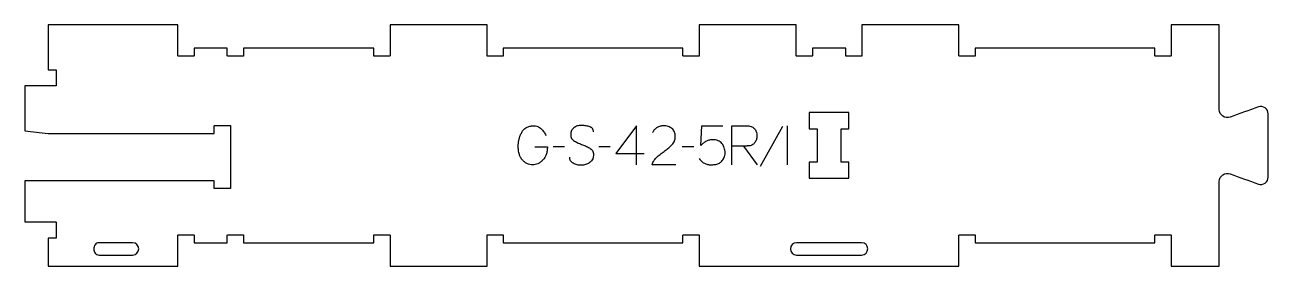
# Model space of a CAD drawing. Extents: x 0 to 955, y 0 to 186.
import ezdxf

# ---------------------------------------------------------------- set-up
doc = ezdxf.new("R2010")
doc.units = 0
for name, color, linetype in [('1_ANYTOOL_1MMDEEP_LABELS_S', 2, 'CONTINUOUS'), ('3_ANYTOOL_CUTTHROUGH_INSID', 4, 'CONTINUOUS'), ('4_ANYTOOL_CUTTHROUGH_OUTSI', 5, 'CONTINUOUS')]:
    doc.layers.add(name, color=color, linetype=linetype)

msp = doc.modelspace()

# ---------------------------------------------------------------- linework, layer by layer
at = {"layer": '1_ANYTOOL_1MMDEEP_LABELS_S'}
for p, q in [((581.96544, 107.413958), (564.779725, 76.64253)), ((585.479725, 107.885387), (585.479725, 77.885387)), ((414.522582, 91.771101), (405.736868, 91.685387)), ((449.579725, 91.771101), (440.794011, 91.685387)), ((453.86544, 86.54253), (475.636868, 86.54253)), ((513.779725, 91.771101), (504.994011, 91.685387)), ((552.008297, 92.328244), (562.46544, 77.84253))]:
    msp.add_line(p, q, dxfattribs=at)
for points in [[(391.636868, 91.685387), (401.408297, 91.64253, -0.031732), (401.140186, 88.635128, -0.048764), (400.395797, 85.71753, -0.050291), (399.286084, 83.407022, -0.060119), (397.701154, 81.399673, -0.036578), (395.969134, 79.913256, -0.050793), (394.010082, 78.753244, -0.051881), (392.057065, 78.0855, -0.053919), (390.008297, 77.84253, -0.055881), (387.973149, 78.049474, -0.055271), (386.033297, 78.699673, -0.05403), (384.107321, 79.858866, -0.038531), (382.422582, 81.356816, -0.067281), (380.874869, 83.46783, -0.049165), (379.851154, 85.888958, -0.047412), (379.178227, 89.092877, -0.028075), (378.994011, 92.371101, -0.03109), (379.161537, 95.062681, -0.031496), (379.663654, 97.712173, -0.031425), (380.514526, 100.340417, -0.02824), (381.672582, 102.849673, -0.064555), (383.201386, 105.001198, -0.078906), (385.267225, 106.626458, -0.076878), (387.890826, 107.601008, -0.050594), (390.694011, 107.885387, -0.039946), (392.353572, 107.75259, -0.052714), (393.956511, 107.31753, -0.053511), (395.339708, 106.602196, -0.05153), (396.544011, 105.613958, -0.040443), (398.584235, 103.190817, -0.04035), (400.208297, 100.471101)], [(436.76544, 103.299673, 0.071867), (436.572326, 104.636279, 0.100684), (435.945797, 105.81753, 0.047558), (435.471243, 106.29398, 0.038563), (434.921243, 106.682708, 0.037928), (434.224055, 107.030177, 0.026634), (433.486868, 107.285387, 0.028461), (430.463535, 107.97137, 0.041577), (427.379725, 108.228244, 0.036938), (425.877365, 108.117105, 0.041531), (424.411868, 107.772887, 0.041583), (423.034491, 107.195679, 0.038125), (421.76544, 106.406816, 0.057611), (420.695287, 105.414911, 0.065808), (419.901154, 104.194316, 0.06469), (419.423658, 102.734761, 0.046778), (419.279725, 101.199673, 0.052235), (419.442081, 99.649831, 0.075448), (419.986868, 98.199673, 0.076671), (420.90296, 97.02662, 0.061023), (422.108297, 96.14253, 0.021951), (425.137151, 94.615184, 0.018213), (428.279725, 93.335387, -0.02405), (431.38121, 92.029925, -0.02981), (434.322582, 90.399673, -0.068439), (435.463884, 89.433742, -0.079282), (436.272582, 88.181816, -0.076308), (436.697582, 86.603134, -0.047772), (436.722582, 84.956816, -0.046243), (436.429348, 83.275856, -0.06359), (435.779725, 81.70503, -0.064671), (434.806901, 80.420841, -0.057073), (433.551154, 79.406816, -0.067522), (430.582845, 78.043905, -0.070793), (427.358297, 77.54253, -0.064027), (424.219281, 77.905045, -0.070447), (421.294011, 79.085387, -0.054374), (420.135594, 79.93502, -0.074742), (419.236868, 81.046101, -0.075199), (418.713861, 82.35248, -0.057737), (418.551154, 83.756816)], [(500.06544, 77.928244), (481.76544, 77.971101, -0.034491), (482.428218, 79.718433, -0.037732), (483.335082, 81.351458, -0.037744), (484.474377, 82.826095, -0.03482), (485.81544, 84.121101, -0.00859), (488.774664, 86.519684, -0.008791), (491.81544, 88.813958, 0.020588), (494.634728, 91.047401, 0.025206), (497.236868, 93.528244, 0.046908), (498.257463, 94.829486, 0.051091), (499.004725, 96.303244, 0.050722), (499.453458, 97.951419, 0.041139), (499.594011, 99.656816, 0.039396), (499.451366, 101.464401, 0.058519), (498.961868, 103.203244, 0.060358), (498.17131, 104.61036, 0.061397), (497.06544, 105.785387, 0.048006), (495.709482, 106.707347, 0.045901), (494.204725, 107.360387, 0.045216), (492.464664, 107.762947, 0.034258), (490.679725, 107.885387, 0.055622), (488.045155, 107.5914, 0.079896), (485.601154, 106.610387, 0.080617), (483.631766, 104.944687, 0.060287), (482.194011, 102.785387)], [(518.06544, 82.64253, 0.051644), (519.800478, 80.622617, 0.067529), (521.954725, 79.074673, 0.067834), (524.411483, 78.170201, 0.054378), (527.022582, 77.885387, 0.039344), (530.005835, 78.120494, 0.059901), (532.872582, 78.935387, 0.055966), (534.087389, 79.61239, 0.047768), (535.138654, 80.526458, 0.046557), (536.134069, 81.791747, 0.031515), (536.922582, 83.199673, 0.047557), (537.610874, 85.079054, 0.064093), (537.86544, 87.056816, 0.035335), (537.724121, 89.053995, 0.045148), (537.26544, 90.999673, 0.045692), (536.515314, 92.711163, 0.046166), (535.46544, 94.256816, 0.060461), (534.130532, 95.52837, 0.060801), (532.529725, 96.44253, 0.059081), (530.566233, 97.005852, 0.040364), (528.522582, 97.171101, 0.051634), (525.94199, 96.903897, 0.068321), (523.508297, 96.035387, 0.044671), (521.266512, 94.603234, 0.031916), (519.26544, 92.84253), (519.994011, 107.885387), (536.194011, 107.885387)], [(543.008297, 77.885387), (543.008297, 107.885387), (554.36544, 107.885387, -0.030274), (556.131253, 107.778371, -0.049), (557.85294, 107.395208, -0.050774), (559.185462, 106.802752, -0.06445), (560.344011, 105.924673, -0.0646), (561.233922, 104.788642, -0.052254), (561.838654, 103.47378, -0.050381), (562.227789, 101.781231, -0.031337), (562.336868, 100.04253, -0.040022), (562.226707, 98.668473, -0.042626), (561.892225, 97.331816, -0.04247), (561.32354, 96.042096, -0.036572), (560.558297, 94.856816, -0.051097), (559.616519, 93.84286, -0.061981), (558.474368, 93.06753, -0.061813), (557.165366, 92.59103, -0.049309), (555.779725, 92.413958, -0.003273), (554.912074, 92.376267, -0.003121), (554.044011, 92.349673, -0.003882), (553.026229, 92.332753, -0.002215), (552.008297, 92.328244), (543.051154, 92.328244)]]:
    msp.add_lwpolyline(points, format="xyb", dxfattribs=at)
msp.add_lwpolyline([(469.851154, 77.885387), (469.894011, 107.928244), (453.86544, 86.54253)], dxfattribs=at)
at = {"layer": '3_ANYTOOL_CUTTHROUGH_INSID'}
msp.add_lwpolyline([(608.5, 105.544253), (608.5, 80.044253), (602.5, 80.044253), (602.5, 67.544253), (633, 67.544253), (633, 80.044253), (627, 80.044253), (627, 105.544253), (633, 105.544253), (633, 118.044253), (602.5, 118.044253), (602.5, 105.544253)], close=True, dxfattribs=at)
for points in [[(82.75, 8.5, 1), (82.75, 18), (57.009651, 18, 0.12263), (55.35456, 17.587875, 0.106401), (54.040385, 16.480762, 0.09127), (53.253336, 14.956608, 0.148392), (53.253336, 11.543392, 0.09127), (54.040385, 10.019238, 0.106401), (55.35456, 8.912125, 0.12263), (57.009651, 8.5)], [(592.75, 8.5), (642.75, 8.5, 1), (642.75, 18), (592.75, 18, 1)]]:
    msp.add_lwpolyline(points, format="xyb", close=True, dxfattribs=at)
at = {"layer": '4_ANYTOOL_CUTTHROUGH_OUTSI'}
msp.add_lwpolyline([(18, 21.5), (18, 0), (117.5, 0), (117.5, 23.75, -0.414214), (117.75, 24), (129.75, 24, -0.414214), (130, 23.75), (130, 18), (155.5, 18), (155.5, 23.75, -0.414214), (155.75, 24), (167.75, 24, -0.414214), (168, 23.75), (168, 18), (268, 18), (268, 23.75, -0.414214), (268.25, 24), (280.25, 24, -0.414214), (280.5, 23.75), (280.5, 0), (355, 0), (355, 23.75, -0.414214), (355.25, 24), (367.25, 24, -0.414214), (367.5, 23.75), (367.5, 18), (505.5, 18), (505.5, 23.75, -0.414214), (505.75, 24), (517.75, 24, -0.414214), (518, 23.75), (518, 0), (717.5, 0), (717.5, 23.75, -0.414214), (717.75, 24), (729.75, 24, -0.414214), (730, 23.75), (730, 18), (868, 18), (868, 23.75, -0.414214), (868.25, 24), (880.25, 24, -0.414214), (880.5, 23.75), (880.5, 0), (917.5, 0), (917.5, 65.13736, -0.522094), (925.915807, 71.000105, 0.000005), (947.612796, 62.985106, 0.236338), (952.682529, 63.884126, 0.237079), (955.000179, 68.497309), (954.999723, 117.003393, 0.237079), (952.682073, 121.616579, 0.237101), (947.597699, 122.510667, -0.000005), (925.915905, 114.500337, -0.522099), (917.5, 120.363046), (917.5, 185.5), (880.5, 185.5), (880.5, 161.75, -0.414214), (880.25, 161.5), (868.25, 161.5, -0.414214), (868, 161.75), (868, 167.5), (730, 167.5), (730, 161.75, -0.414214), (729.75, 161.5), (717.75, 161.5, -0.414214), (717.5, 161.75), (717.5, 185.5), (643, 185.5), (643, 161.75, -0.414214), (642.75, 161.5), (630.75, 161.5, -0.414214), (630.5, 161.75), (630.5, 167.5), (605, 167.5), (605, 161.75, -0.414214), (604.75, 161.5), (592.75, 161.5, -0.414214), (592.5, 161.75), (592.5, 185.5), (518, 185.5), (518, 161.75, -0.414214), (517.75, 161.5), (505.75, 161.5, -0.414214), (505.5, 161.75), (505.5, 167.5), (367.5, 167.5), (367.5, 161.75, -0.414214), (367.25, 161.5), (355.25, 161.5, -0.414214), (355, 161.75), (355, 185.5), (280.5, 185.5), (280.5, 161.75, -0.414214), (280.25, 161.5), (268.25, 161.5, -0.414214), (268, 161.75), (268, 167.5), (168, 167.5), (168, 161.75, -0.414214), (167.75, 161.5), (155.75, 161.5, -0.414214), (155.5, 161.75), (155.5, 167.5), (130, 167.5), (130, 161.75, -0.414214), (129.75, 161.5), (117.75, 161.5, -0.414214), (117.5, 161.75), (117.5, 185.5), (18, 185.5), (18, 151), (23.75, 151, -0.414214), (24, 150.75), (24, 138.75, -0.414214), (23.75, 138.5), (0, 138.5), (0, 103.974857, 0.000019), (17.7764, 102.087807), (145.499983, 102.088506), (145.499983, 107.838506, -0.414214), (145.749983, 108.088506), (157.749983, 108.088506, -0.414214), (157.999983, 107.838506), (157.999983, 101.838506), (157.999983, 65.838506), (157.999983, 59.838506, -0.414214), (157.749983, 59.588506), (145.749983, 59.588506, -0.414214), (145.499983, 59.838506), (145.499983, 65.588506), (0, 65.588506), (0, 34), (23.75, 34, -0.414214), (24, 33.75), (24, 21.75, -0.414214), (23.75, 21.5)], format="xyb", close=True, dxfattribs=at)

doc.saveas('drawing.dxf')
